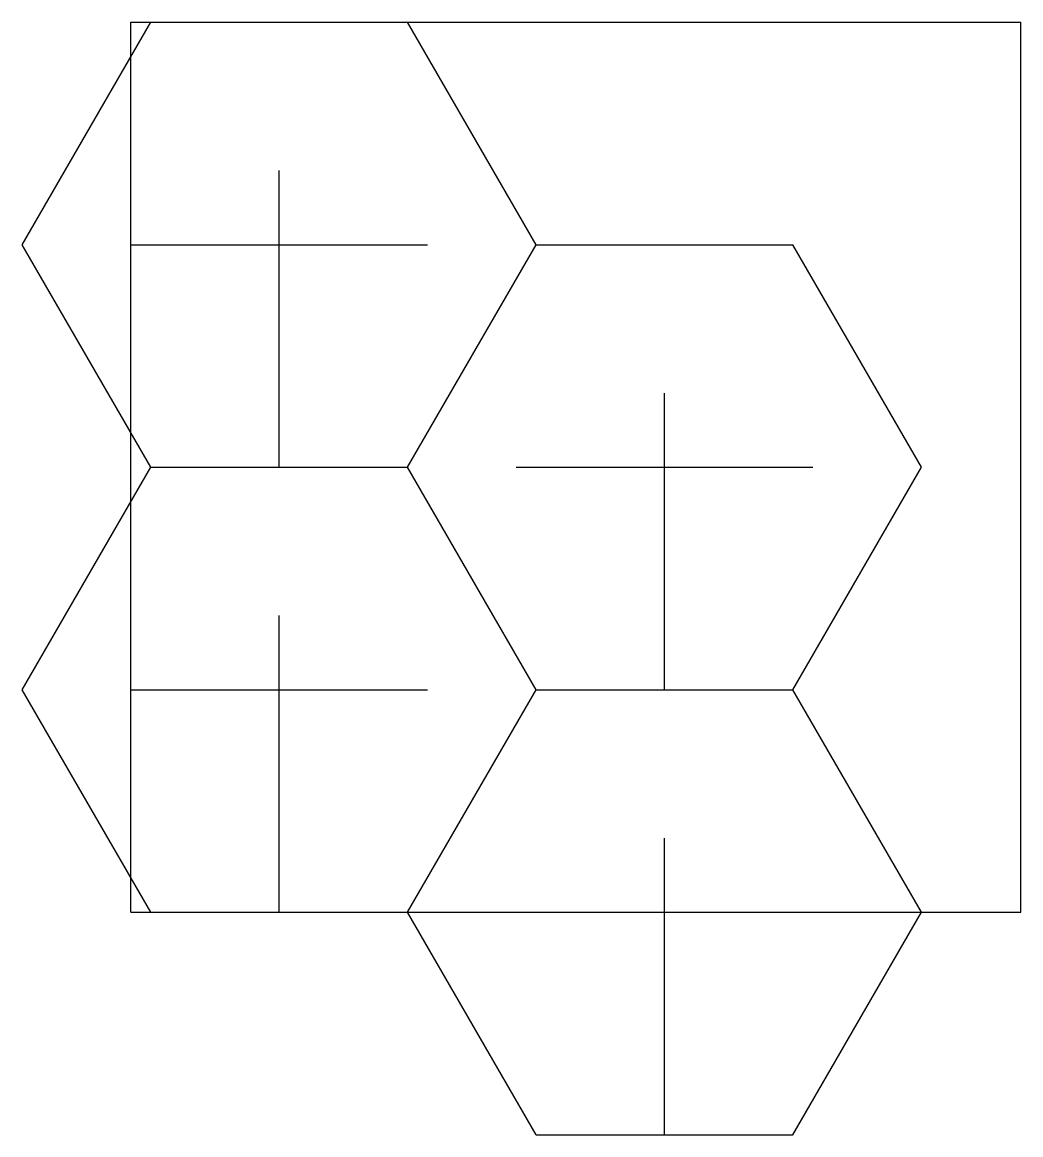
# Model space of a CAD drawing. Header units: inches. Extents: x -1.5 to 12, y -3 to 12.
import ezdxf

# ---------------------------------------------------------------- set-up
doc = ezdxf.new("R2010")
doc.units = ezdxf.units.IN
doc.header["$MEASUREMENT"] = 0
doc.layers.get('0').update_dxf_attribs({"lineweight": 25})

msp = doc.modelspace()

# ---------------------------------------------------------------- linework, layer by layer
for p, q in [((-1.464, 9), (0.268, 12)), ((0, 0), (0, 12)), ((0, 12), (12, 12)), ((0.268, 12), (3.732, 12)), ((5.464, 9), (3.732, 12)), ((12, 0), (12, 12)), ((2, 6), (2, 10)), ((0.268, 6), (-1.464, 9)), ((0, 9), (4, 9)), ((3.732, 6), (5.464, 9)), ((3.732, 6), (5.464, 9)), ((5.464, 9), (8.928, 9)), ((10.66, 6), (8.928, 9)), ((7.196, 3), (7.196, 7)), ((-1.464, 3), (0.268, 6)), ((0.268, 6), (3.732, 6)), ((5.464, 3), (3.732, 6)), ((5.196, 6), (9.196, 6)), ((8.928, 3), (10.66, 6)), ((2, 0), (2, 4)), ((0.268, 0), (-1.464, 3)), ((0, 3), (4, 3)), ((5.464, 3), (8.928, 3)), ((3.732, 0), (5.464, 3)), ((10.66, 0), (8.928, 3)), ((7.196, -3), (7.196, 1)), ((0, 0), (12, 0)), ((0.268, 0), (3.732, 0)), ((5.464, -3), (3.732, 0)), ((5.196, 0), (9.196, 0)), ((8.928, -3), (10.66, 0)), ((5.464, -3), (8.928, -3))]:
    msp.add_line(p, q)

doc.saveas('drawing.dxf')
